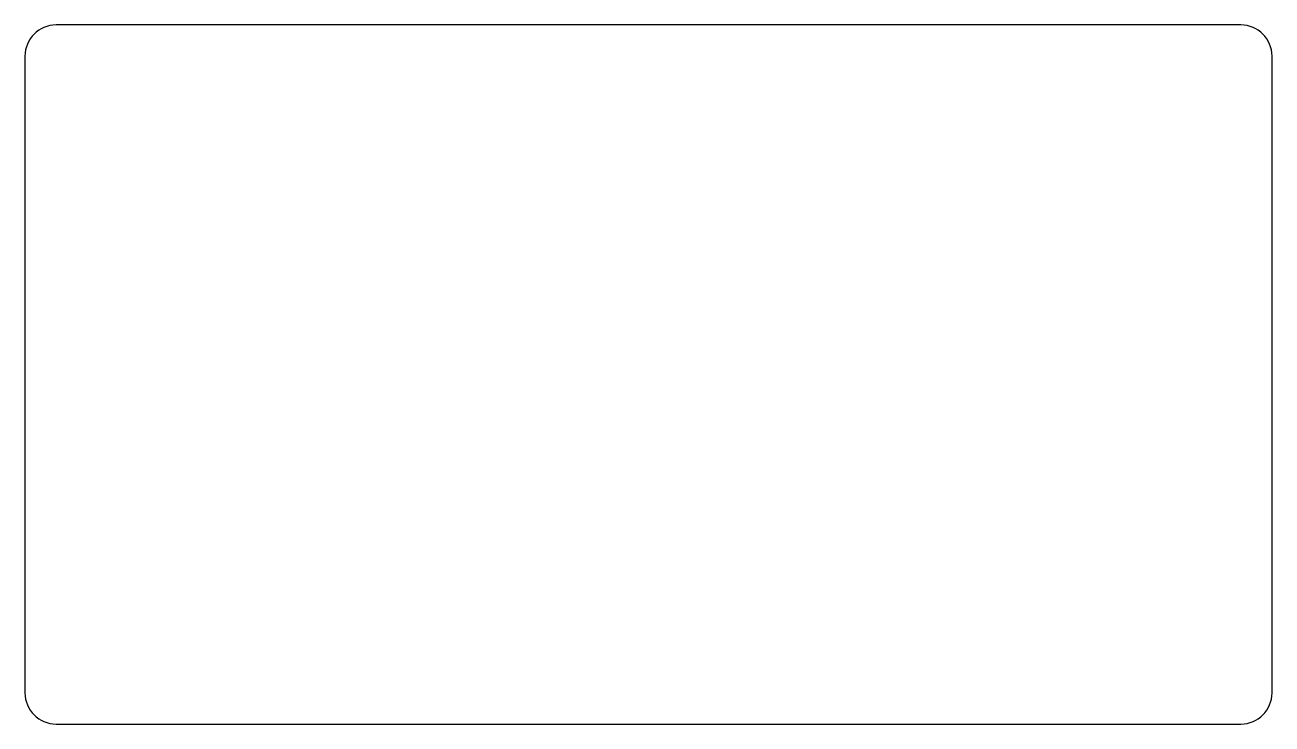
# Model space of a CAD drawing. Header units: millimetres. Extents: x 0 to 100, y 0 to 56.
import ezdxf

# ---------------------------------------------------------------- set-up
doc = ezdxf.new("R2010")
doc.units = ezdxf.units.MM
doc.layers.get('0').update_dxf_attribs({"lineweight": 25, "true_color": 0xffffff})

msp = doc.modelspace()

# ---------------------------------------------------------------- linework, layer by layer
for p, q in [((97.5, 56), (2.5, 56)), ((0, 53.5), (0, 2.5)), ((100, 2.5), (100, 53.5)), ((2.5, 0), (97.5, 0))]:
    msp.add_line(p, q)
for centre, start, end in [((2.5, 53.5), 90, 180), ((97.5, 53.5), 0, 90), ((2.5, 2.5), 180, 270), ((97.5, 2.5), 270, 0)]:
    msp.add_arc(centre, 2.5, start, end)

doc.saveas('drawing.dxf')
